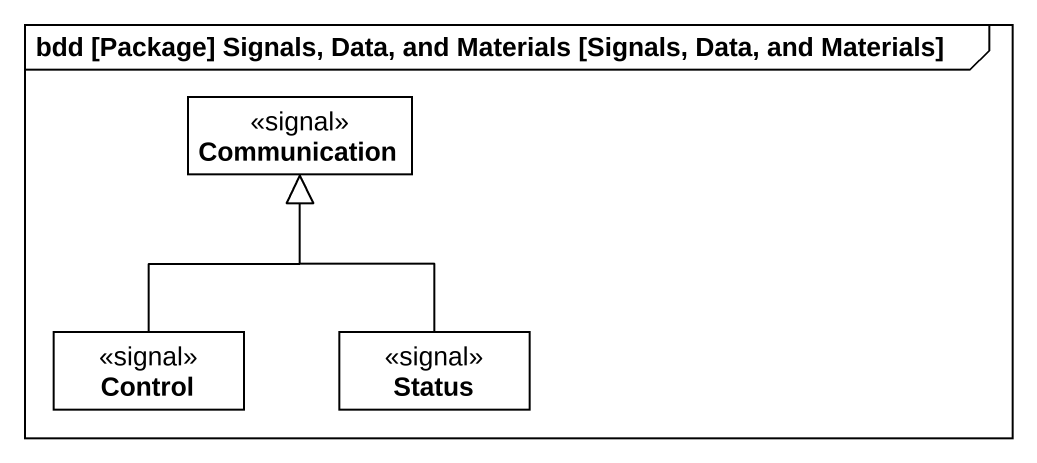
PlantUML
@startuml
mainframe bdd [Package] Signals, Data, and Materials [Signals, Data, and Materials]
hide circle
hide empty members
class Communication <<signal>>
class "Control" as Control_ <<signal>>
class Status <<signal>>
Control_ -up-|> Communication
Status -up-|> Communication
@enduml
